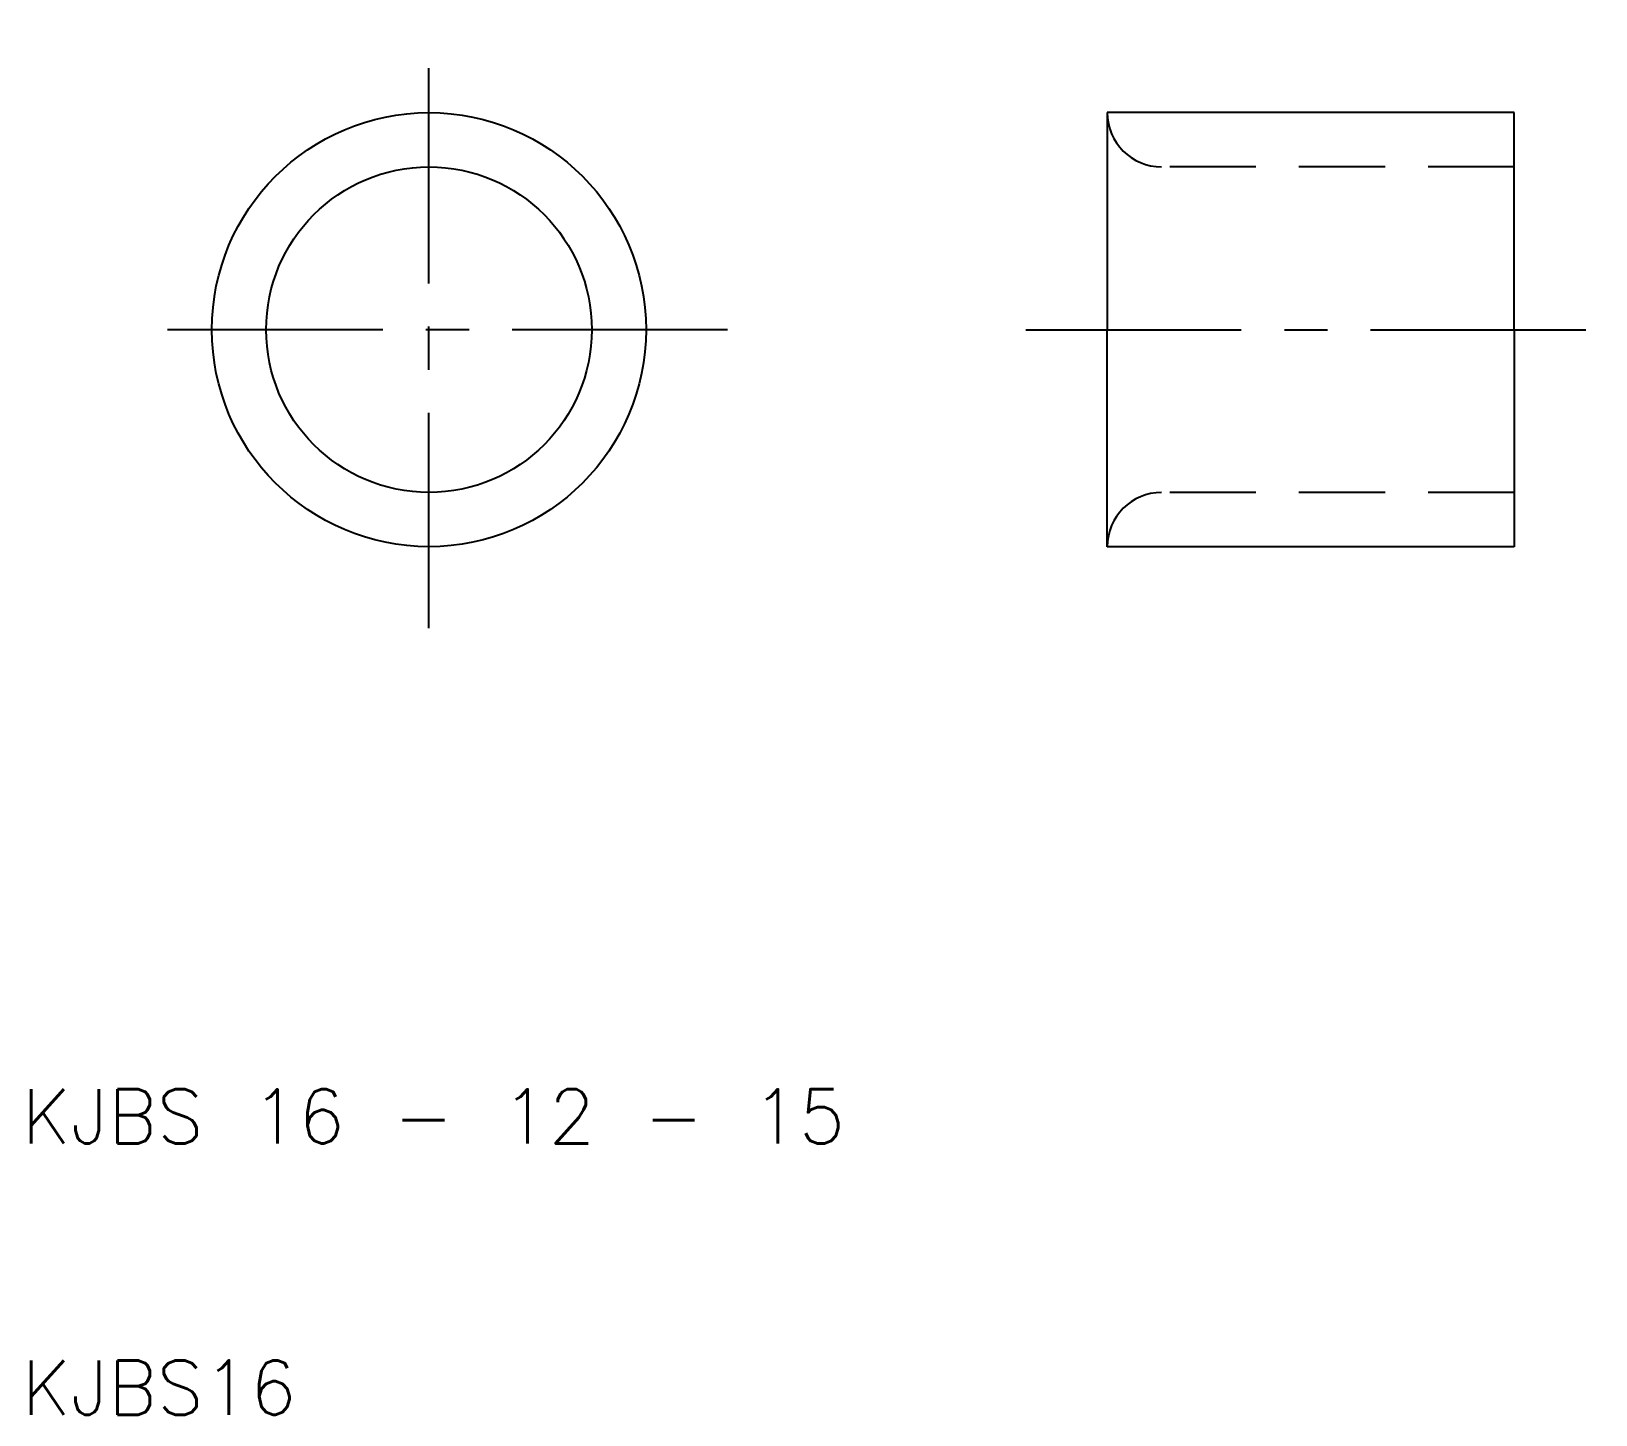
# Model space of a CAD drawing. Extents: x 10.3 to 68, y 10 to 61.
import ezdxf

# ---------------------------------------------------------------- set-up
doc = ezdxf.new("R2010")
doc.units = 0
doc.header["$LTSCALE"] = 0.25
doc.linetypes.add('CENTER', pattern=[50.8, 31.75, -6.35, 6.35, -6.35])
doc.linetypes.add('DASHED', pattern=[19.05, 12.7, -6.35])
doc.layers.get('0').update_dxf_attribs({"linetype": 'CONTINUOUS'})
doc.layers.add('CENTER', color=1, linetype='CENTER')
doc.styles.get("Standard").update_dxf_attribs({"font": 'txt.shx', "bigfont": 'extfont.shx'})

msp = doc.modelspace()

# ---------------------------------------------------------------- linework, layer by layer
for p, q in [((50, 58), (50, 50)), ((65, 58), (50, 58)), ((65, 50), (65, 58)), ((50, 42), (50, 50)), ((65, 50), (65, 42)), ((65, 42), (50, 42))]:
    msp.add_line(p, q)
at = {"color": 3, "linetype": 'DASHED'}
for p, q in [((65, 56), (52, 56)), ((65, 44), (52, 44))]:
    msp.add_line(p, q, dxfattribs=at)
for radius in [8, 6]:
    msp.add_circle((25, 50), radius)
for centre, start, end in [((52, 58), 180, 270), ((52, 42), 90, 180)]:
    msp.add_arc(centre, 2, start, end, dxfattribs=at)
at = {"layer": 'CENTER', "color": 1, "linetype": 'CENTER'}
for p, q in [((25, 39), (25, 61)), ((36, 50), (14, 50)), ((47, 50), (68, 50))]:
    msp.add_line(p, q, dxfattribs=at)

# ---------------------------------------------------------------- texts
for s, p in [('KJBS 16 - 12 - 15', (10, 20)), ('KJBS16', (10, 10))]:
    msp.add_text(s, height=2).set_placement(p)

doc.saveas('drawing.dxf')
